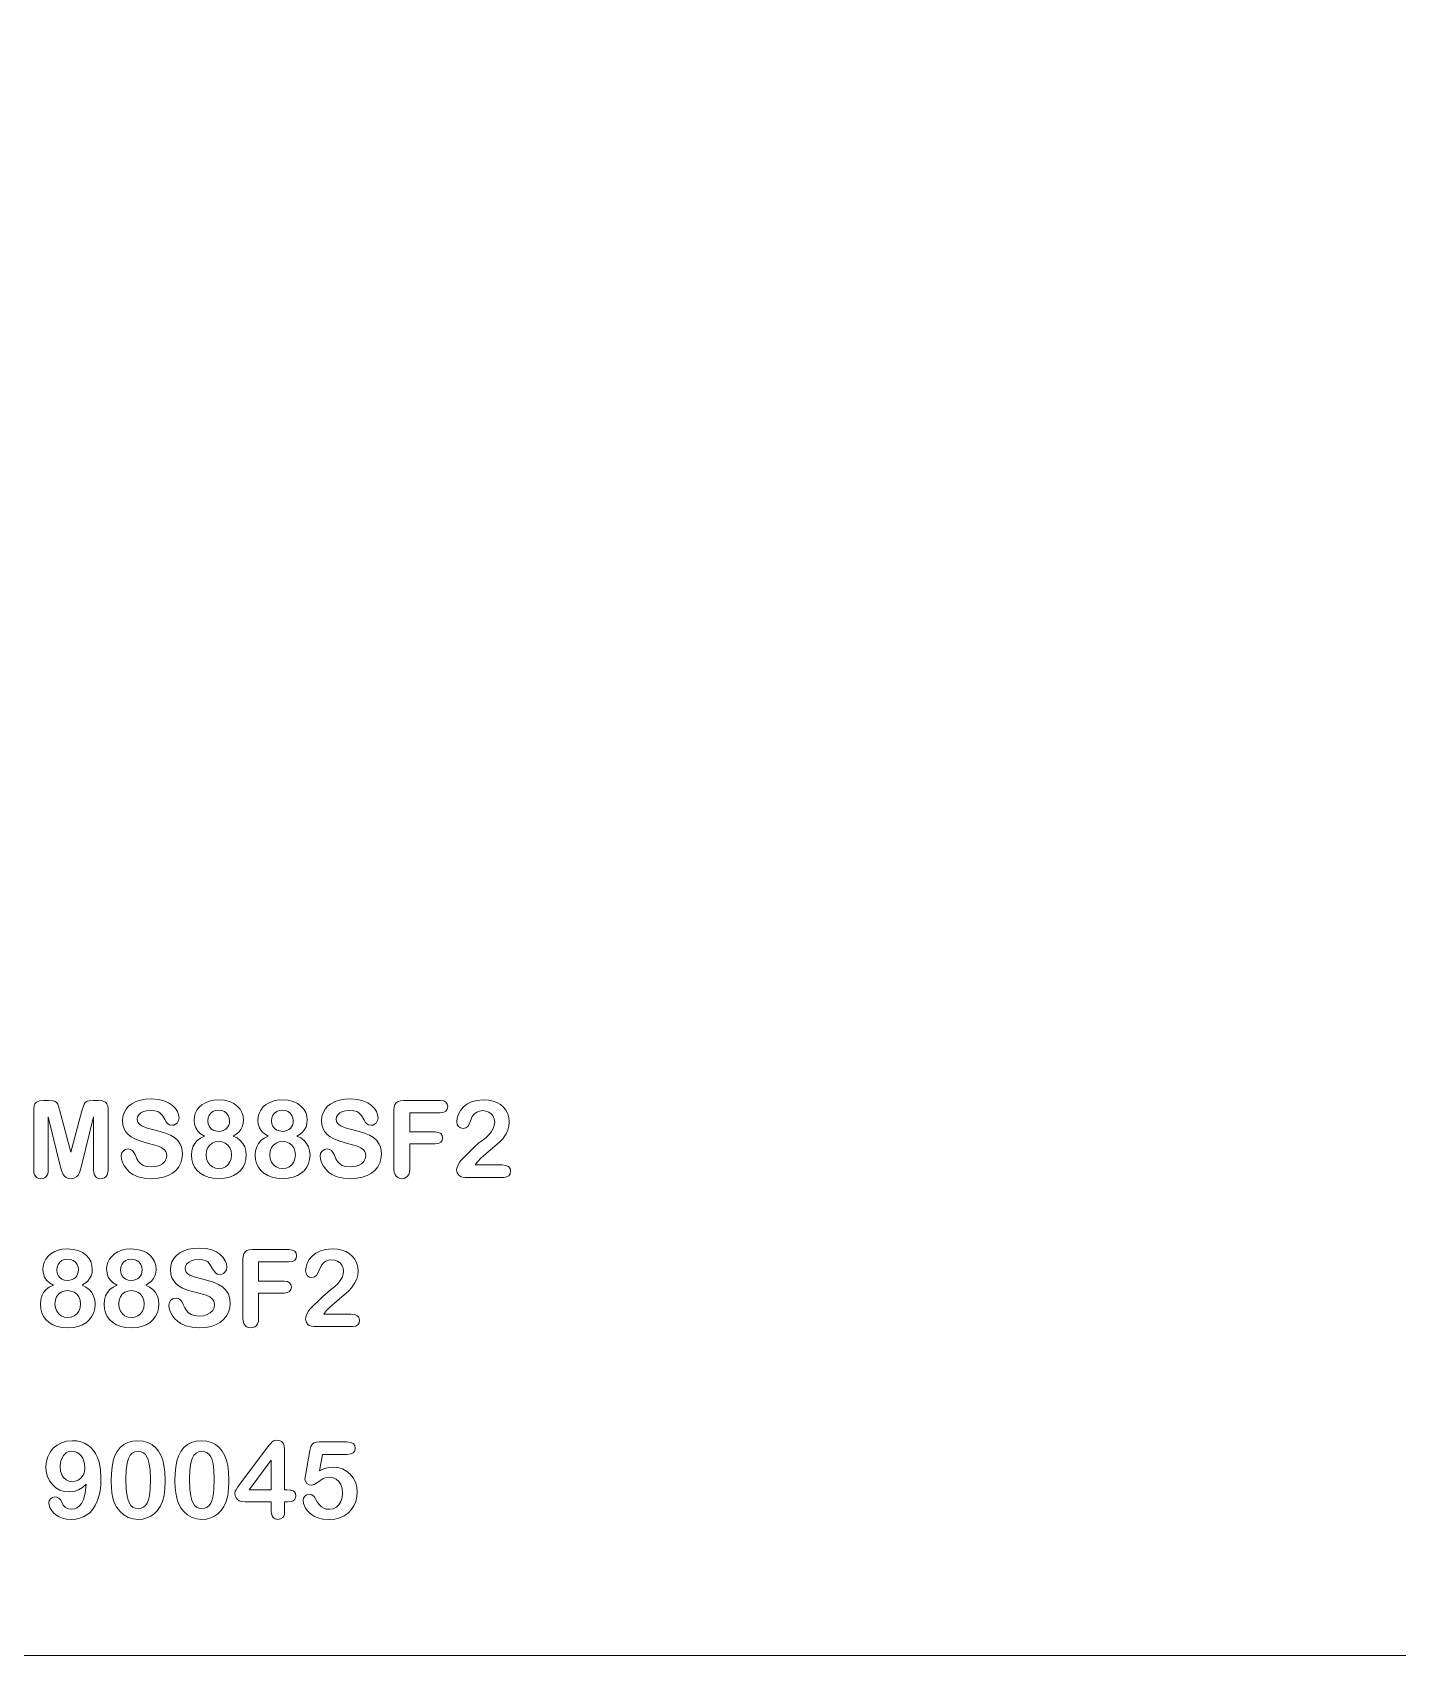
# Model space of a CAD drawing. Header units: millimetres. Extents: x 90 to 318, y -186 to -110.
# Drawn here: x 229.09 to 261.14, y -185.74 to -147.64 of the extents above; entities that cross this region are included whole.
import ezdxf

# ---------------------------------------------------------------- set-up
doc = ezdxf.new("R2010")
doc.units = ezdxf.units.MM
doc.layers.get('0').update_dxf_attribs({"linetype": 'CONTINUOUS', "lineweight": 20})
doc.layers.add('edge', color=6, linetype='CONTINUOUS', lineweight=20)

msp = doc.modelspace()

# ---------------------------------------------------------------- linework, layer by layer
for points in [[(229.748133, -174.239108), (229.462589, -173.091325), (229.466106, -174.334069), (229.460067, -174.402188), (229.443804, -174.453255), (229.418955, -174.49124), (229.384566, -174.520248), (229.343616, -174.537757), (229.294098, -174.543886), (229.246193, -174.537904), (229.205793, -174.52067), (229.171109, -174.491899), (229.146026, -174.454318), (229.129551, -174.403188), (229.123409, -174.334289), (229.123409, -172.911404), (229.131742, -172.834516), (229.153383, -172.783154), (229.186057, -172.749947), (229.255865, -172.719391), (229.354328, -172.707962), (229.467535, -172.707962), (229.563101, -172.713571), (229.617231, -172.726756), (229.657961, -172.752684), (229.686804, -172.794021), (229.737692, -172.950751), (229.996198, -173.9218), (230.254705, -172.950751), (230.305483, -172.794021), (230.334394, -172.752672), (230.375056, -172.726756), (230.429295, -172.71357), (230.524972, -172.707962), (230.638069, -172.707962), (230.736613, -172.719398), (230.80634, -172.749947), (230.839078, -172.783164), (230.860754, -172.834528), (230.869098, -172.911404), (230.869098, -174.334289), (230.863056, -174.402407), (230.846792, -174.453432), (230.821947, -174.49135), (230.787537, -174.520229), (230.746215, -174.537736), (230.695881, -174.543886), (230.648826, -174.537874), (230.608806, -174.520471), (230.574101, -174.49124), (230.548941, -174.453209), (230.532501, -174.402139), (230.526401, -174.334069), (230.529918, -173.091325), (230.244374, -174.239108), (230.198102, -174.403752), (230.173043, -174.453177), (230.131167, -174.500142), (230.075434, -174.53216), (229.996308, -174.543886), (229.934913, -174.536493), (229.886179, -174.51575), (229.845899, -174.483513), (229.816167, -174.444089), (229.777039, -174.348028)], [(232.614128, -173.96939), (232.604482, -174.076407), (232.576209, -174.174196), (232.529278, -174.264717), (232.465555, -174.344233), (232.383835, -174.412475), (232.281432, -174.469807), (232.17033, -174.509783), (232.042466, -174.535001), (231.894991, -174.543886), (231.718727, -174.531475), (231.57322, -174.496895), (231.453046, -174.44288), (231.375604, -174.388791), (231.30882, -174.324176), (231.251912, -174.24823), (231.207526, -174.164423), (231.182541, -174.085898), (231.174536, -174.011046), (231.186331, -173.94816), (231.221687, -173.894982), (231.274663, -173.858946), (231.341598, -173.846622), (231.39655, -173.856174), (231.441506, -173.884211), (231.477729, -173.928227), (231.510968, -173.995109), (231.547875, -174.076381), (231.584717, -174.138101), (231.63139, -174.18946), (231.696165, -174.232513), (231.774709, -174.259369), (231.885099, -174.269553), (231.990179, -174.260444), (232.076035, -174.235011), (232.146464, -174.194814), (232.203496, -174.139238), (232.235937, -174.078075), (232.246811, -174.008738), (232.240461, -173.952031), (232.222397, -173.904931), (232.192845, -173.865306), (232.132271, -173.817464), (232.052711, -173.780786), (231.821682, -173.718248), (231.635815, -173.666486), (231.495361, -173.611526), (231.412317, -173.564784), (231.343189, -173.50912), (231.286424, -173.444244), (231.244369, -173.37004), (231.218246, -173.283223), (231.209047, -173.180791), (231.218356, -173.083373), (231.245585, -172.995201), (231.29082, -172.914261), (231.351773, -172.844137), (231.429633, -172.784543), (231.527125, -172.735329), (231.631953, -172.701606), (231.752124, -172.680296), (231.890045, -172.672791), (232.050261, -172.683887), (232.178337, -172.714336), (232.292171, -172.763968), (232.380461, -172.824575), (232.451854, -172.897134), (232.498173, -172.969106), (232.526476, -173.045392), (232.535433, -173.117044), (232.523847, -173.179836), (232.488282, -173.237065), (232.454007, -173.266943), (232.415364, -173.284486), (232.370788, -173.290481), (232.312275, -173.281885), (232.273409, -173.258937), (232.24147, -173.2212), (232.201638, -173.156282), (232.146087, -173.062828), (232.084585, -172.997023), (232.035667, -172.967723), (231.965055, -172.94774), (231.865426, -172.94009), (231.773702, -172.947635), (231.699609, -172.968558), (231.639672, -173.00131), (231.590448, -173.046941), (231.563133, -173.095196), (231.554163, -173.148038), (231.561558, -173.197864), (231.583069, -173.239483), (231.616573, -173.274626), (231.663083, -173.306088), (231.766947, -173.350052), (231.941373, -173.396653), (232.089991, -173.435084), (232.217795, -173.475458), (232.33535, -173.524715), (232.428931, -173.580531), (232.506624, -173.650589), (232.565108, -173.737152), (232.591446, -173.802165), (232.608179, -173.878832)], [(233.600488, -172.70406), (233.717067, -172.732362), (233.820973, -172.779106), (233.902704, -172.838424), (233.967977, -172.911281), (234.012943, -172.991308), (234.039822, -173.078634), (234.048883, -173.171999), (234.041733, -173.251373), (234.020832, -173.323409), (233.986235, -173.389619), (233.939464, -173.448144), (233.880276, -173.499052), (233.806973, -173.542613), (233.898405, -173.587986), (233.973925, -173.646477), (234.034972, -173.71797), (234.078669, -173.799581), (234.104946, -173.889942), (234.11406, -173.992691), (234.105479, -174.094123), (234.080297, -174.187511), (234.038552, -174.274499), (233.981258, -174.351762), (233.90814, -174.417539), (233.817085, -174.472445), (233.717388, -174.511151), (233.603724, -174.535388), (233.473618, -174.543886), (233.338505, -174.535281), (233.222541, -174.510942), (233.122788, -174.472445), (233.031706, -174.417569), (232.95903, -174.352214), (232.90253, -174.275818), (232.861519, -174.189667), (232.836707, -174.096655), (232.828231, -173.995109), (232.829021, -173.985767), (232.837401, -173.886633), (232.863412, -173.794514), (232.905106, -173.715734), (232.962841, -173.648095), (233.038453, -173.590409), (233.135098, -173.542613), (233.043212, -173.488229), (232.975337, -173.424824), (232.927726, -173.351891), (232.898623, -173.267536), (232.890608, -173.189584), (232.888461, -173.168701), (232.895909, -173.087844), (232.918189, -173.010328), (232.955946, -172.934924), (233.00694, -172.867769), (233.0723, -172.809424), (233.154002, -172.759509), (233.243263, -172.72386), (233.344193, -172.70165), (233.45889, -172.693893)], [(233.212694, -173.189584), (233.220855, -173.256099), (233.244509, -173.313231), (233.284135, -173.363241), (233.33552, -173.40121), (233.396154, -173.424365), (233.468672, -173.432484), (233.524034, -173.427744), (233.572427, -173.414129), (233.616165, -173.391933), (233.652441, -173.363241), (233.681838, -173.327827), (233.703878, -173.285975), (233.717434, -173.239591), (233.722123, -173.187166), (233.713885, -173.117585), (233.68992, -173.056924), (233.651387, -173.005449), (233.599684, -172.966139), (233.53822, -172.941574), (233.466144, -172.933056), (233.393124, -172.941495), (233.332826, -172.965488), (233.282376, -173.004827), (233.244141, -173.05638), (233.220851, -173.117092)], [(235.097013, -172.70406), (235.213592, -172.732362), (235.317498, -172.779106), (235.399229, -172.838424), (235.464502, -172.911281), (235.509468, -172.991308), (235.536347, -173.078634), (235.545408, -173.171999), (235.538257, -173.251373), (235.517357, -173.323409), (235.48276, -173.389619), (235.435989, -173.448144), (235.376801, -173.499052), (235.303498, -173.542613), (235.394929, -173.587986), (235.47045, -173.646477), (235.531497, -173.71797), (235.575194, -173.799581), (235.60147, -173.889942), (235.610584, -173.992691), (235.602004, -174.094123), (235.576822, -174.187511), (235.535077, -174.274499), (235.477782, -174.351762), (235.404664, -174.417539), (235.313609, -174.472445), (235.213913, -174.511151), (235.100248, -174.535388), (234.970143, -174.543886), (234.835029, -174.535281), (234.719066, -174.510942), (234.619313, -174.472445), (234.528231, -174.417569), (234.455555, -174.352214), (234.399054, -174.275818), (234.358044, -174.189667), (234.333231, -174.096655), (234.324756, -173.995109), (234.325546, -173.985767), (234.333926, -173.886633), (234.359937, -173.794514), (234.401631, -173.715734), (234.459366, -173.648095), (234.534978, -173.590409), (234.631622, -173.542613), (234.539736, -173.488229), (234.471862, -173.424824), (234.42425, -173.351891), (234.395148, -173.267536), (234.387133, -173.189584), (234.384986, -173.168701), (234.392434, -173.087844), (234.414713, -173.010328), (234.45247, -172.934924), (234.503465, -172.867769), (234.568825, -172.809424), (234.650527, -172.759509), (234.739788, -172.72386), (234.840718, -172.70165), (234.955415, -172.693893)], [(234.709218, -173.189584), (234.71738, -173.256099), (234.741034, -173.313231), (234.780659, -173.363241), (234.832045, -173.40121), (234.892679, -173.424365), (234.965197, -173.432484), (235.020559, -173.427744), (235.068951, -173.414129), (235.112689, -173.391933), (235.148965, -173.363241), (235.178363, -173.327827), (235.200403, -173.285975), (235.213959, -173.239591), (235.218648, -173.187166), (235.21041, -173.117585), (235.186444, -173.056924), (235.147912, -173.005449), (235.096209, -172.966139), (235.034745, -172.941574), (234.962669, -172.933056), (234.889648, -172.941495), (234.829351, -172.965488), (234.778901, -173.004827), (234.740665, -173.05638), (234.717376, -173.117092)], [(237.286591, -173.96939), (237.276945, -174.076407), (237.248672, -174.174196), (237.201741, -174.264717), (237.138018, -174.344233), (237.056299, -174.412475), (236.953896, -174.469807), (236.842793, -174.509783), (236.714929, -174.535001), (236.567455, -174.543886), (236.39119, -174.531475), (236.245683, -174.496895), (236.125509, -174.44288), (236.048067, -174.388791), (235.981284, -174.324176), (235.924375, -174.24823), (235.879989, -174.164423), (235.855005, -174.085898), (235.846999, -174.011046), (235.858794, -173.94816), (235.89415, -173.894982), (235.947126, -173.858946), (236.014061, -173.846622), (236.069014, -173.856174), (236.113969, -173.884211), (236.150192, -173.928227), (236.183432, -173.995109), (236.220338, -174.076381), (236.257181, -174.138101), (236.303853, -174.18946), (236.368629, -174.232513), (236.447172, -174.259369), (236.557563, -174.269553), (236.662642, -174.260444), (236.748499, -174.235011), (236.818927, -174.194814), (236.875959, -174.139238), (236.9084, -174.078075), (236.919274, -174.008738), (236.912924, -173.952031), (236.89486, -173.904931), (236.865309, -173.865306), (236.804734, -173.817464), (236.725174, -173.780786), (236.494145, -173.718248), (236.308279, -173.666486), (236.167824, -173.611526), (236.084781, -173.564784), (236.015652, -173.50912), (235.958887, -173.444244), (235.916833, -173.37004), (235.890709, -173.283223), (235.881511, -173.180791), (235.890819, -173.083373), (235.918048, -172.995201), (235.963283, -172.914261), (236.024237, -172.844137), (236.102097, -172.784543), (236.199588, -172.735329), (236.304416, -172.701606), (236.424588, -172.680296), (236.562509, -172.672791), (236.722724, -172.683887), (236.850801, -172.714336), (236.964635, -172.763968), (237.052924, -172.824575), (237.124317, -172.897134), (237.170637, -172.969106), (237.19894, -173.045392), (237.207896, -173.117044), (237.19631, -173.179836), (237.160745, -173.237065), (237.12647, -173.266943), (237.087827, -173.284486), (237.043252, -173.290481), (236.984738, -173.281885), (236.945872, -173.258937), (236.913934, -173.2212), (236.874101, -173.156282), (236.81855, -173.062828), (236.757048, -172.997023), (236.70813, -172.967723), (236.637518, -172.94774), (236.537889, -172.94009), (236.446166, -172.947635), (236.372072, -172.968558), (236.312135, -173.00131), (236.262911, -173.046941), (236.235596, -173.095196), (236.226626, -173.148038), (236.234021, -173.197864), (236.255532, -173.239483), (236.289036, -173.274626), (236.335546, -173.306088), (236.43941, -173.350052), (236.613836, -173.396653), (236.762454, -173.435084), (236.890258, -173.475458), (237.007813, -173.524715), (237.101394, -173.580531), (237.179088, -173.650589), (237.237571, -173.737152), (237.26391, -173.802165), (237.280642, -173.878832)], [(238.669799, -172.996364), (237.95407, -172.996364), (237.95407, -173.446552), (238.551757, -173.446552), (238.629352, -173.457231), (238.679032, -173.48513), (238.710441, -173.52927), (238.721347, -173.587895), (238.710281, -173.646272), (238.678372, -173.690001), (238.628443, -173.717463), (238.551757, -173.72792), (237.95407, -173.72792), (237.95407, -174.317913), (237.947352, -174.392581), (237.929358, -174.447775), (237.901973, -174.488162), (237.864255, -174.518992), (237.820414, -174.537472), (237.768543, -174.543886), (237.715896, -174.5374), (237.671639, -174.518755), (237.633794, -174.487723), (237.606395, -174.447035), (237.588471, -174.392049), (237.581807, -174.318352), (237.581807, -172.934704), (237.588298, -172.859679), (237.605548, -172.804902), (237.63613, -172.761103), (237.680066, -172.731153), (237.734883, -172.714282), (237.8091, -172.707962), (238.669799, -172.707962), (238.750762, -172.718988), (238.80202, -172.747639), (238.834417, -172.792861), (238.845544, -172.851503), (238.834359, -172.911282), (238.80202, -172.956686), (238.750762, -172.985337)], [(239.485546, -174.220313), (240.120932, -174.220313), (240.210458, -174.231388), (240.269529, -174.26032), (240.298193, -174.290154), (240.315246, -174.325827), (240.321186, -174.36924), (240.310842, -174.42614), (240.28019, -174.473215), (240.23159, -174.504139), (240.156542, -174.51575), (239.251549, -174.51575), (239.191185, -174.509435), (239.143314, -174.491875), (239.10515, -174.463872), (239.065478, -174.406943), (239.052503, -174.341873), (239.059606, -174.294346), (239.085916, -174.223391), (239.122614, -174.1552), (239.159225, -174.107766), (239.454552, -173.815298), (239.578196, -173.705329), (239.643046, -173.65505), (239.737568, -173.581319), (239.810218, -173.511618), (239.870003, -173.437222), (239.911664, -173.36423), (239.938098, -173.288362), (239.946506, -173.216732), (239.937051, -173.142006), (239.909466, -173.077037), (239.865793, -173.022371), (239.808679, -172.981306), (239.742388, -172.955754), (239.669644, -172.947124), (239.593853, -172.956014), (239.528281, -172.981787), (239.47051, -173.024819), (239.419271, -173.087698), (239.378165, -173.188705), (239.345454, -173.265614), (239.312219, -173.316969), (239.268064, -173.350393), (239.203629, -173.362362), (239.145522, -173.351792), (239.098995, -173.320816), (239.068367, -173.273245), (239.057449, -173.207939), (239.066658, -173.122509), (239.095808, -173.029886), (239.143218, -172.942215), (239.210333, -172.861835), (239.294756, -172.794928), (239.403334, -172.740165), (239.526316, -172.706123), (239.677008, -172.693893), (239.802019, -172.701016), (239.908565, -172.721053), (239.999372, -172.752475), (240.080801, -172.799671), (240.151706, -172.861725), (240.209868, -172.936357), (240.253812, -173.022412), (240.281267, -173.11537), (240.290412, -173.211676), (240.281787, -173.312119), (240.256443, -173.404776), (240.214354, -173.491285), (240.134351, -173.607551), (240.059492, -173.688133), (239.7956, -173.910699), (239.627538, -174.056562), (239.541929, -174.145795)], [(233.172137, -173.985767), (233.182354, -174.076659), (233.211594, -174.153269), (233.258595, -174.217812), (233.319196, -174.265266), (233.390585, -174.294702), (233.47109, -174.304724), (233.552604, -174.294509), (233.624194, -174.264607), (233.684641, -174.216596), (233.731136, -174.15151), (233.759976, -174.074355), (233.770044, -173.983239), (233.75991, -173.892582), (233.731136, -173.817606), (233.684352, -173.755216), (233.621776, -173.709345), (233.547934, -173.681286), (233.463726, -173.671646), (233.384466, -173.681098), (233.316045, -173.708498), (233.255888, -173.754298), (233.21067, -173.814324), (233.182335, -173.889964)], [(234.668662, -173.985767), (234.678878, -174.076659), (234.708119, -174.153269), (234.75512, -174.217812), (234.81572, -174.265266), (234.887109, -174.294702), (234.967615, -174.304724), (235.049129, -174.294509), (235.120719, -174.264607), (235.181166, -174.216596), (235.22766, -174.15151), (235.256501, -174.074355), (235.266568, -173.983239), (235.256434, -173.892582), (235.22766, -173.817606), (235.180877, -173.755216), (235.118301, -173.709345), (235.044458, -173.681286), (234.960251, -173.671646), (234.88099, -173.681098), (234.81257, -173.708498), (234.752413, -173.754298), (234.707195, -173.814324), (234.67886, -173.889964)], [(230.051737, -176.20406), (230.168316, -176.232362), (230.272223, -176.279106), (230.353953, -176.338424), (230.419227, -176.411281), (230.464192, -176.491308), (230.491071, -176.578634), (230.500133, -176.671999), (230.492982, -176.751373), (230.472081, -176.823409), (230.437484, -176.889619), (230.390713, -176.948144), (230.331525, -176.999052), (230.258222, -177.042613), (230.349654, -177.087986), (230.425174, -177.146477), (230.486221, -177.21797), (230.529918, -177.299581), (230.556195, -177.389942), (230.565309, -177.492691), (230.556728, -177.594123), (230.531546, -177.687511), (230.489801, -177.774499), (230.432507, -177.851762), (230.359389, -177.917539), (230.268334, -177.972445), (230.168638, -178.011151), (230.054973, -178.035388), (229.924867, -178.043886), (229.789754, -178.035281), (229.67379, -178.010942), (229.574037, -177.972445), (229.482955, -177.917569), (229.410279, -177.852214), (229.353779, -177.775818), (229.312768, -177.689667), (229.287956, -177.596655), (229.27948, -177.495109), (229.28027, -177.485767), (229.288651, -177.386633), (229.314661, -177.294514), (229.356355, -177.215734), (229.41409, -177.148095), (229.489703, -177.090409), (229.586347, -177.042613), (229.494461, -176.988229), (229.426586, -176.924824), (229.378975, -176.851891), (229.349872, -176.767536), (229.341857, -176.689584), (229.33971, -176.668701), (229.347158, -176.587844), (229.369438, -176.510328), (229.407195, -176.434924), (229.458189, -176.367769), (229.523549, -176.309424), (229.605251, -176.259509), (229.694512, -176.22386), (229.795442, -176.20165), (229.91014, -176.193893)], [(231.548262, -176.20406), (231.664841, -176.232362), (231.768747, -176.279106), (231.850478, -176.338424), (231.915751, -176.411281), (231.960717, -176.491308), (231.987596, -176.578634), (231.996657, -176.671999), (231.989506, -176.751373), (231.968606, -176.823409), (231.934009, -176.889619), (231.887238, -176.948144), (231.82805, -176.999052), (231.754747, -177.042613), (231.846178, -177.087986), (231.921699, -177.146477), (231.982746, -177.21797), (232.026443, -177.299581), (232.05272, -177.389942), (232.061834, -177.492691), (232.053253, -177.594123), (232.028071, -177.687511), (231.986326, -177.774499), (231.929032, -177.851762), (231.855914, -177.917539), (231.764859, -177.972445), (231.665162, -178.011151), (231.551497, -178.035388), (231.421392, -178.043886), (231.286279, -178.035281), (231.170315, -178.010942), (231.070562, -177.972445), (230.97948, -177.917569), (230.906804, -177.852214), (230.850303, -177.775818), (230.809293, -177.689667), (230.784481, -177.596655), (230.776005, -177.495109), (230.776795, -177.485767), (230.785175, -177.386633), (230.811186, -177.294514), (230.85288, -177.215734), (230.910615, -177.148095), (230.986227, -177.090409), (231.082872, -177.042613), (230.990986, -176.988229), (230.923111, -176.924824), (230.8755, -176.851891), (230.846397, -176.767536), (230.838382, -176.689584), (230.836235, -176.668701), (230.843683, -176.587844), (230.865963, -176.510328), (230.903719, -176.434924), (230.954714, -176.367769), (231.020074, -176.309424), (231.101776, -176.259509), (231.191037, -176.22386), (231.291967, -176.20165), (231.406664, -176.193893)], [(233.73784, -177.46939), (233.728194, -177.576407), (233.699922, -177.674196), (233.65299, -177.764717), (233.589267, -177.844233), (233.507548, -177.912475), (233.405145, -177.969807), (233.294042, -178.009783), (233.166178, -178.035001), (233.018704, -178.043886), (232.842439, -178.031475), (232.696932, -177.996895), (232.576758, -177.94288), (232.499316, -177.888791), (232.432533, -177.824176), (232.375625, -177.74823), (232.331238, -177.664423), (232.306254, -177.585898), (232.298248, -177.511046), (232.310043, -177.44816), (232.345399, -177.394982), (232.398375, -177.358946), (232.46531, -177.346622), (232.520263, -177.356174), (232.565218, -177.384211), (232.601441, -177.428227), (232.634681, -177.495109), (232.671587, -177.576381), (232.70843, -177.638101), (232.755102, -177.68946), (232.819878, -177.732513), (232.898421, -177.759369), (233.008812, -177.769553), (233.113892, -177.760444), (233.199748, -177.735011), (233.270176, -177.694814), (233.327209, -177.639238), (233.359649, -177.578075), (233.370523, -177.508738), (233.364173, -177.452031), (233.346109, -177.404931), (233.316558, -177.365306), (233.255984, -177.317464), (233.176424, -177.280786), (232.945394, -177.218248), (232.759528, -177.166486), (232.619074, -177.111526), (232.53603, -177.064784), (232.466901, -177.00912), (232.410136, -176.944244), (232.368082, -176.87004), (232.341958, -176.783223), (232.33276, -176.680791), (232.342068, -176.583373), (232.369297, -176.495201), (232.414532, -176.414261), (232.475486, -176.344137), (232.553346, -176.284543), (232.650837, -176.235329), (232.755665, -176.201606), (232.875837, -176.180296), (233.013758, -176.172791), (233.173973, -176.183887), (233.30205, -176.214336), (233.415884, -176.263968), (233.504173, -176.324575), (233.575566, -176.397134), (233.621886, -176.469106), (233.650189, -176.545392), (233.659145, -176.617044), (233.647559, -176.679836), (233.611994, -176.737065), (233.577719, -176.766943), (233.539076, -176.784486), (233.494501, -176.790481), (233.435988, -176.781885), (233.397121, -176.758937), (233.365183, -176.7212), (233.325351, -176.656282), (233.269799, -176.562828), (233.208297, -176.497023), (233.159379, -176.467723), (233.088767, -176.44774), (232.989138, -176.44009), (232.897415, -176.447635), (232.823321, -176.468558), (232.763384, -176.50131), (232.71416, -176.546941), (232.686845, -176.595196), (232.677875, -176.648038), (232.685271, -176.697864), (232.706781, -176.739483), (232.740285, -176.774626), (232.786795, -176.806088), (232.890659, -176.850052), (233.065085, -176.896653), (233.213704, -176.935084), (233.341507, -176.975458), (233.459062, -177.024715), (233.552643, -177.080531), (233.630337, -177.150589), (233.688821, -177.237152), (233.715159, -177.302165), (233.731891, -177.378832)], [(235.121048, -176.496364), (234.405319, -176.496364), (234.405319, -176.946552), (235.003006, -176.946552), (235.080602, -176.957231), (235.130281, -176.98513), (235.16169, -177.02927), (235.172596, -177.087895), (235.161531, -177.146272), (235.129621, -177.190001), (235.079693, -177.217463), (235.003006, -177.22792), (234.405319, -177.22792), (234.405319, -177.817913), (234.398601, -177.892581), (234.380607, -177.947775), (234.353222, -177.988162), (234.315504, -178.018992), (234.271663, -178.037472), (234.219792, -178.043886), (234.167145, -178.0374), (234.122888, -178.018755), (234.085044, -177.987723), (234.057644, -177.947035), (234.03972, -177.892049), (234.033056, -177.818352), (234.033056, -176.434704), (234.039547, -176.359679), (234.056797, -176.304902), (234.087379, -176.261103), (234.131315, -176.231153), (234.186132, -176.214282), (234.260349, -176.207962), (235.121048, -176.207962), (235.202011, -176.218988), (235.253269, -176.247639), (235.285667, -176.292861), (235.296793, -176.351503), (235.285608, -176.411282), (235.253269, -176.456686), (235.202011, -176.485337)], [(235.936795, -177.720313), (236.572181, -177.720313), (236.661708, -177.731388), (236.720778, -177.76032), (236.749442, -177.790154), (236.766495, -177.825827), (236.772435, -177.86924), (236.762091, -177.92614), (236.731439, -177.973215), (236.682839, -178.004139), (236.607791, -178.01575), (235.702798, -178.01575), (235.642434, -178.009435), (235.594563, -177.991875), (235.556399, -177.963872), (235.516727, -177.906943), (235.503753, -177.841873), (235.510855, -177.794346), (235.537165, -177.723391), (235.573864, -177.6552), (235.610474, -177.607766), (235.905801, -177.315298), (236.029445, -177.205329), (236.094295, -177.15505), (236.188817, -177.081319), (236.261467, -177.011618), (236.321252, -176.937222), (236.362913, -176.86423), (236.389348, -176.788362), (236.397755, -176.716732), (236.3883, -176.642006), (236.360715, -176.577037), (236.317042, -176.522371), (236.259928, -176.481306), (236.193637, -176.455754), (236.120893, -176.447124), (236.045102, -176.456014), (235.97953, -176.481787), (235.92176, -176.524819), (235.87052, -176.587698), (235.829414, -176.688705), (235.796703, -176.765614), (235.763468, -176.816969), (235.719313, -176.850393), (235.654878, -176.862362), (235.596771, -176.851792), (235.550244, -176.820816), (235.519616, -176.773245), (235.508698, -176.707939), (235.517908, -176.622509), (235.547057, -176.529886), (235.594467, -176.442215), (235.661582, -176.361835), (235.746005, -176.294928), (235.854583, -176.240165), (235.977565, -176.206123), (236.128257, -176.193893), (236.253269, -176.201016), (236.359814, -176.221053), (236.450621, -176.252475), (236.53205, -176.299671), (236.602955, -176.361725), (236.661117, -176.436357), (236.705061, -176.522412), (236.732517, -176.61537), (236.741661, -176.711676), (236.733036, -176.812119), (236.707692, -176.904776), (236.665604, -176.991285), (236.5856, -177.107551), (236.510741, -177.188133), (236.246849, -177.410699), (236.078787, -177.556562), (235.993179, -177.645795)], [(229.663943, -176.689584), (229.672104, -176.756099), (229.695758, -176.813231), (229.735384, -176.863241), (229.78677, -176.90121), (229.847403, -176.924365), (229.919921, -176.932484), (229.975283, -176.927744), (230.023676, -176.914129), (230.067414, -176.891933), (230.10369, -176.863241), (230.133087, -176.827827), (230.155127, -176.785975), (230.168684, -176.739591), (230.173372, -176.687166), (230.165135, -176.617585), (230.141169, -176.556924), (230.102636, -176.505449), (230.050933, -176.466139), (229.989469, -176.441574), (229.917394, -176.433056), (229.844373, -176.441495), (229.784075, -176.465488), (229.733625, -176.504827), (229.69539, -176.55638), (229.6721, -176.617092)], [(231.160467, -176.689584), (231.168629, -176.756099), (231.192283, -176.813231), (231.231909, -176.863241), (231.283294, -176.90121), (231.343928, -176.924365), (231.416446, -176.932484), (231.471808, -176.927744), (231.520201, -176.914129), (231.563938, -176.891933), (231.600215, -176.863241), (231.629612, -176.827827), (231.651652, -176.785975), (231.665208, -176.739591), (231.669897, -176.687166), (231.661659, -176.617585), (231.637694, -176.556924), (231.599161, -176.505449), (231.547458, -176.466139), (231.485994, -176.441574), (231.413918, -176.433056), (231.340897, -176.441495), (231.2806, -176.465488), (231.23015, -176.504827), (231.191915, -176.55638), (231.168625, -176.617092)], [(229.623386, -177.485767), (229.633603, -177.576659), (229.662844, -177.653269), (229.709844, -177.717812), (229.770445, -177.765266), (229.841834, -177.794702), (229.922339, -177.804724), (230.003853, -177.794509), (230.075443, -177.764607), (230.13589, -177.716596), (230.182385, -177.65151), (230.211225, -177.574355), (230.221293, -177.483239), (230.211159, -177.392582), (230.182385, -177.317606), (230.135602, -177.255216), (230.073025, -177.209345), (229.999183, -177.181286), (229.914976, -177.171646), (229.835715, -177.181098), (229.767294, -177.208498), (229.707137, -177.254298), (229.661919, -177.314324), (229.633584, -177.389964)], [(231.119911, -177.485767), (231.130128, -177.576659), (231.159368, -177.653269), (231.206369, -177.717812), (231.26697, -177.765266), (231.338358, -177.794702), (231.418864, -177.804724), (231.500378, -177.794509), (231.571968, -177.764607), (231.632415, -177.716596), (231.67891, -177.65151), (231.70775, -177.574355), (231.717817, -177.483239), (231.707683, -177.392582), (231.67891, -177.317606), (231.632126, -177.255216), (231.56955, -177.209345), (231.495708, -177.181286), (231.4115, -177.171646), (231.33224, -177.181098), (231.263819, -177.208498), (231.203662, -177.254298), (231.158444, -177.314324), (231.130109, -177.389964)], [(230.136215, -180.700691), (230.230476, -180.720313), (230.315586, -180.752035), (230.394469, -180.796633), (230.464286, -180.852683), (230.525843, -180.920966), (230.576575, -180.998037), (230.620405, -181.090161), (230.656745, -181.199586), (230.690449, -181.373734), (230.702467, -181.579542), (230.696665, -181.737118), (230.680204, -181.875563), (230.654327, -181.996978), (230.615901, -182.114802), (230.568962, -182.215394), (230.514082, -182.300877), (230.447627, -182.376894), (230.37428, -182.437446), (230.293384, -182.483876), (230.205803, -182.516645), (230.109089, -182.536884), (230.001685, -182.543886), (229.896019, -182.53658), (229.803538, -182.515699), (229.722186, -182.482227), (229.647028, -182.436075), (229.587402, -182.384885), (229.541275, -182.328574), (229.505523, -182.265103), (229.485614, -182.206473), (229.479286, -182.15129), (229.488898, -182.101095), (229.518414, -182.055889), (229.562552, -182.024547), (229.618102, -182.013904), (229.670594, -182.021828), (229.71724, -182.045448), (229.754929, -182.083462), (229.783625, -182.13964), (229.81928, -182.207096), (229.872102, -182.259441), (229.937791, -182.293373), (230.011467, -182.304724), (230.078537, -182.295869), (230.142589, -182.269003), (230.199387, -182.226329), (230.248322, -182.167557), (230.293568, -182.074327), (230.330257, -181.928637), (230.352955, -181.711653), (230.271249, -181.789991), (230.1771, -181.848161), (230.072042, -181.884328), (229.953765, -181.89674), (229.840558, -181.885332), (229.736474, -181.851678), (229.642273, -181.797516), (229.561938, -181.725722), (229.497163, -181.638728), (229.448732, -181.537007), (229.419128, -181.426852), (229.409164, -181.310594), (229.409889, -181.302571), (229.42039, -181.186339), (229.453678, -181.069563), (229.50816, -180.962573), (229.581172, -180.871617), (229.671369, -180.797305), (229.778459, -180.740825), (229.897118, -180.705953), (230.031251, -180.693893)], [(229.743288, -181.302571), (229.753106, -181.408185), (229.780395, -181.493015), (229.823522, -181.561407), (229.882408, -181.615306), (229.949059, -181.646819), (230.026305, -181.657578), (230.099391, -181.647815), (230.170176, -181.61801), (230.231918, -181.570106), (230.282064, -181.502935), (230.31401, -181.422393), (230.325258, -181.324663), (230.319429, -181.243567), (230.302617, -181.171229), (230.275052, -181.104765), (230.239309, -181.04967), (230.194429, -181.00383), (230.142039, -180.969326), (230.083444, -180.947487), (230.018941, -180.94009), (229.946759, -180.950888), (229.882463, -180.98308), (229.823522, -181.039338), (229.780339, -181.109595), (229.753069, -181.195952)], [(231.691617, -180.704584), (231.799581, -180.735329), (231.897189, -180.786333), (231.982031, -180.856449), (232.053369, -180.943784), (232.115021, -181.053516), (232.152551, -181.153882), (232.182071, -181.279868), (232.201632, -181.436363), (232.208773, -181.628782), (232.202071, -181.824574), (232.184044, -181.977744), (232.148442, -182.11838), (232.092709, -182.242845), (232.030099, -182.332937), (231.957731, -182.406627), (231.874979, -182.465521), (231.783238, -182.50884), (231.684846, -182.534981), (231.578114, -182.543886), (231.456182, -182.531959), (231.344635, -182.496887), (231.241022, -182.438263), (231.15093, -182.360011), (231.076303, -182.263497), (231.016588, -182.146125), (230.983907, -182.039816), (230.960424, -181.918832), (230.947235, -181.791827), (230.942619, -181.649774), (230.943642, -181.613944), (230.947816, -181.467677), (230.962292, -181.313452), (230.988692, -181.169616), (231.023951, -181.055825), (231.081583, -180.944874), (231.152161, -180.85611), (231.236076, -180.786547), (231.332713, -180.735932), (231.442474, -180.704754), (231.568332, -180.693893)], [(231.287844, -181.613944), (231.295355, -181.835278), (231.314771, -181.993241), (231.338777, -182.089828), (231.369215, -182.162379), (231.404787, -182.215697), (231.451383, -182.257031), (231.507375, -182.281929), (231.575696, -182.290655), (231.646342, -182.281525), (231.703482, -182.255588), (231.750342, -182.21262), (231.786004, -182.157411), (231.81602, -182.084055), (231.839149, -181.988295), (231.857638, -181.830599), (231.864867, -181.604052), (231.857352, -181.388738), (231.83794, -181.235306), (231.813964, -181.141701), (231.783509, -181.071369), (231.747814, -181.019664), (231.701378, -180.979977), (231.64428, -180.955721), (231.573278, -180.947124), (231.498985, -180.95742), (231.43905, -180.986804), (231.389935, -181.036082), (231.350602, -181.1099), (231.31907, -181.221306), (231.29657, -181.38425)], [(233.188141, -180.704584), (233.296106, -180.735329), (233.393714, -180.786333), (233.478555, -180.856449), (233.549894, -180.943784), (233.611546, -181.053516), (233.649076, -181.153882), (233.678596, -181.279868), (233.698157, -181.436363), (233.705298, -181.628782), (233.698596, -181.824574), (233.680569, -181.977744), (233.644967, -182.11838), (233.589234, -182.242845), (233.526624, -182.332937), (233.454256, -182.406627), (233.371504, -182.465521), (233.279763, -182.50884), (233.181371, -182.534981), (233.074639, -182.543886), (232.952707, -182.531959), (232.84116, -182.496887), (232.737547, -182.438263), (232.647455, -182.360011), (232.572828, -182.263497), (232.513112, -182.146125), (232.480431, -182.039816), (232.456949, -181.918832), (232.44376, -181.791827), (232.439143, -181.649774), (232.440166, -181.613944), (232.444341, -181.467677), (232.458817, -181.313452), (232.485217, -181.169616), (232.520476, -181.055825), (232.578108, -180.944874), (232.648686, -180.85611), (232.732601, -180.786547), (232.829238, -180.735932), (232.938999, -180.704754), (233.064857, -180.693893)], [(232.784368, -181.613944), (232.79188, -181.835278), (232.811296, -181.993241), (232.835301, -182.089828), (232.86574, -182.162379), (232.901312, -182.215697), (232.947907, -182.257031), (233.0039, -182.281929), (233.072221, -182.290655), (233.142867, -182.281525), (233.200007, -182.255588), (233.246867, -182.21262), (233.282529, -182.157411), (233.312545, -182.084055), (233.335673, -181.988295), (233.354163, -181.830599), (233.361392, -181.604052), (233.353877, -181.388738), (233.334464, -181.235306), (233.310489, -181.141701), (233.280034, -181.071369), (233.244339, -181.019664), (233.197903, -180.979977), (233.140805, -180.955721), (233.069803, -180.947124), (232.995509, -180.95742), (232.935575, -180.986804), (232.88646, -181.036082), (232.847127, -181.1099), (232.815595, -181.221306), (232.793095, -181.38425)], [(234.893247, -180.688972), (234.944044, -180.713891), (234.98062, -180.753999), (235.004576, -180.812917), (235.013658, -180.897665), (235.013658, -181.847501), (235.063008, -181.847501), (235.153274, -181.854806), (235.216991, -181.873879), (235.248245, -181.896862), (235.268044, -181.9335), (235.275572, -181.989394), (235.269714, -182.035513), (235.25361, -182.069923), (235.227652, -182.095566), (235.172594, -182.119443), (235.085209, -182.128869), (235.013658, -182.128869), (235.013658, -182.353743), (235.008131, -182.416299), (234.993317, -182.462683), (234.970794, -182.496735), (234.921713, -182.531735), (234.856488, -182.543886), (234.792196, -182.53154), (234.742622, -182.495526), (234.719646, -182.46073), (234.704719, -182.414592), (234.699208, -182.353743), (234.699208, -182.128869), (234.085474, -182.128869), (234.008514, -182.121979), (233.950806, -182.103415), (233.907861, -182.075013), (233.875308, -182.035556), (233.855427, -181.98757), (233.8484, -181.928504), (233.857083, -181.880034), (233.873734, -181.847501), (233.883241, -181.828926), (233.919072, -181.777599), (233.964574, -181.717259), (234.616336, -180.844909), (234.722179, -180.719172), (234.768183, -180.689734), (234.823186, -180.679825)], [(236.483365, -181.017466), (235.902275, -181.017466), (235.833911, -181.402149), (235.949209, -181.350788), (236.054334, -181.322026), (236.151329, -181.312902), (236.26699, -181.324182), (236.373346, -181.357416), (236.470493, -181.410569), (236.554586, -181.480514), (236.623862, -181.565696), (236.677135, -181.66659), (236.71044, -181.777255), (236.721758, -181.89762), (236.712582, -182.014967), (236.685692, -182.123133), (236.641305, -182.22383), (236.580101, -182.314809), (236.50333, -182.392321), (236.409396, -182.457388), (236.305321, -182.504739), (236.189751, -182.533825), (236.060324, -182.543886), (235.914725, -182.533738), (235.796761, -182.505707), (235.701361, -182.462334), (235.614517, -182.402112), (235.550535, -182.3397), (235.505722, -182.274828), (235.460989, -182.170423), (235.44813, -182.089411), (235.457858, -182.042584), (235.489126, -181.995989), (235.535143, -181.963007), (235.591891, -181.951915), (235.654555, -181.964714), (235.705894, -182.003191), (235.748732, -182.074134), (235.786224, -182.143318), (235.830052, -182.1994), (235.880293, -182.244054), (235.937885, -182.277875), (235.999097, -182.297942), (236.06527, -182.304724), (236.153922, -182.292229), (236.229255, -182.255814), (236.291062, -182.19844), (236.338065, -182.121065), (236.366555, -182.031078), (236.376533, -181.925756), (236.365538, -181.813356), (236.335098, -181.724403), (236.285786, -181.650545), (236.224529, -181.600095), (236.151859, -181.569489), (236.070216, -181.559099), (235.973421, -181.566763), (235.92041, -181.584708), (235.789618, -181.675053), (235.704998, -181.726365), (235.647175, -181.7399), (235.589367, -181.728983), (235.537706, -181.695606), (235.501489, -181.647238), (235.490005, -181.59471), (235.503524, -181.511069), (235.606839, -180.926241), (235.633795, -180.829409), (235.671905, -180.77083), (235.70701, -180.745357), (235.756936, -180.728433), (235.826767, -180.72203), (236.476001, -180.72203), (236.569289, -180.733529), (236.626658, -180.762768), (236.659534, -180.807175), (236.67131, -180.871617), (236.659214, -180.931037), (236.6235, -180.977239), (236.56814, -181.006347)], [(234.181096, -181.847501), (234.699208, -181.847501), (234.699208, -181.151226)]]:
    msp.add_lwpolyline(points, close=True)
at = {"layer": 'edge'}
msp.add_lwpolyline([(318.29375, -111.124999, 0.414244855), (316.70625, -109.5375), (91.28125, -109.5375, 0.414226587), (89.69375, -111.124999), (89.69375, -184.149999, 0.414244225), (91.28125, -185.737498), (191.112499, -185.737498, 0.414214828), (191.612498, -185.237499), (191.612499, -177.799999, -0.999999851), (211.6125, -177.799999), (211.612499, -185.237498, 0.41421), (212.112499, -185.737498), (316.70625, -185.737498, 0.414227217), (318.29375, -184.149999), (318.29375, -157.106249, 0.414272), (317.79375, -156.606249), (311.993749, -156.606249, -0.414152828), (311.49375, -156.10625), (311.49375, -147.10625, -0.414156), (311.99375, -146.60625), (317.79375, -146.606249, 0.414156), (318.29375, -146.106249)], format="xyb", close=True, dxfattribs=at)

doc.saveas('drawing.dxf')
